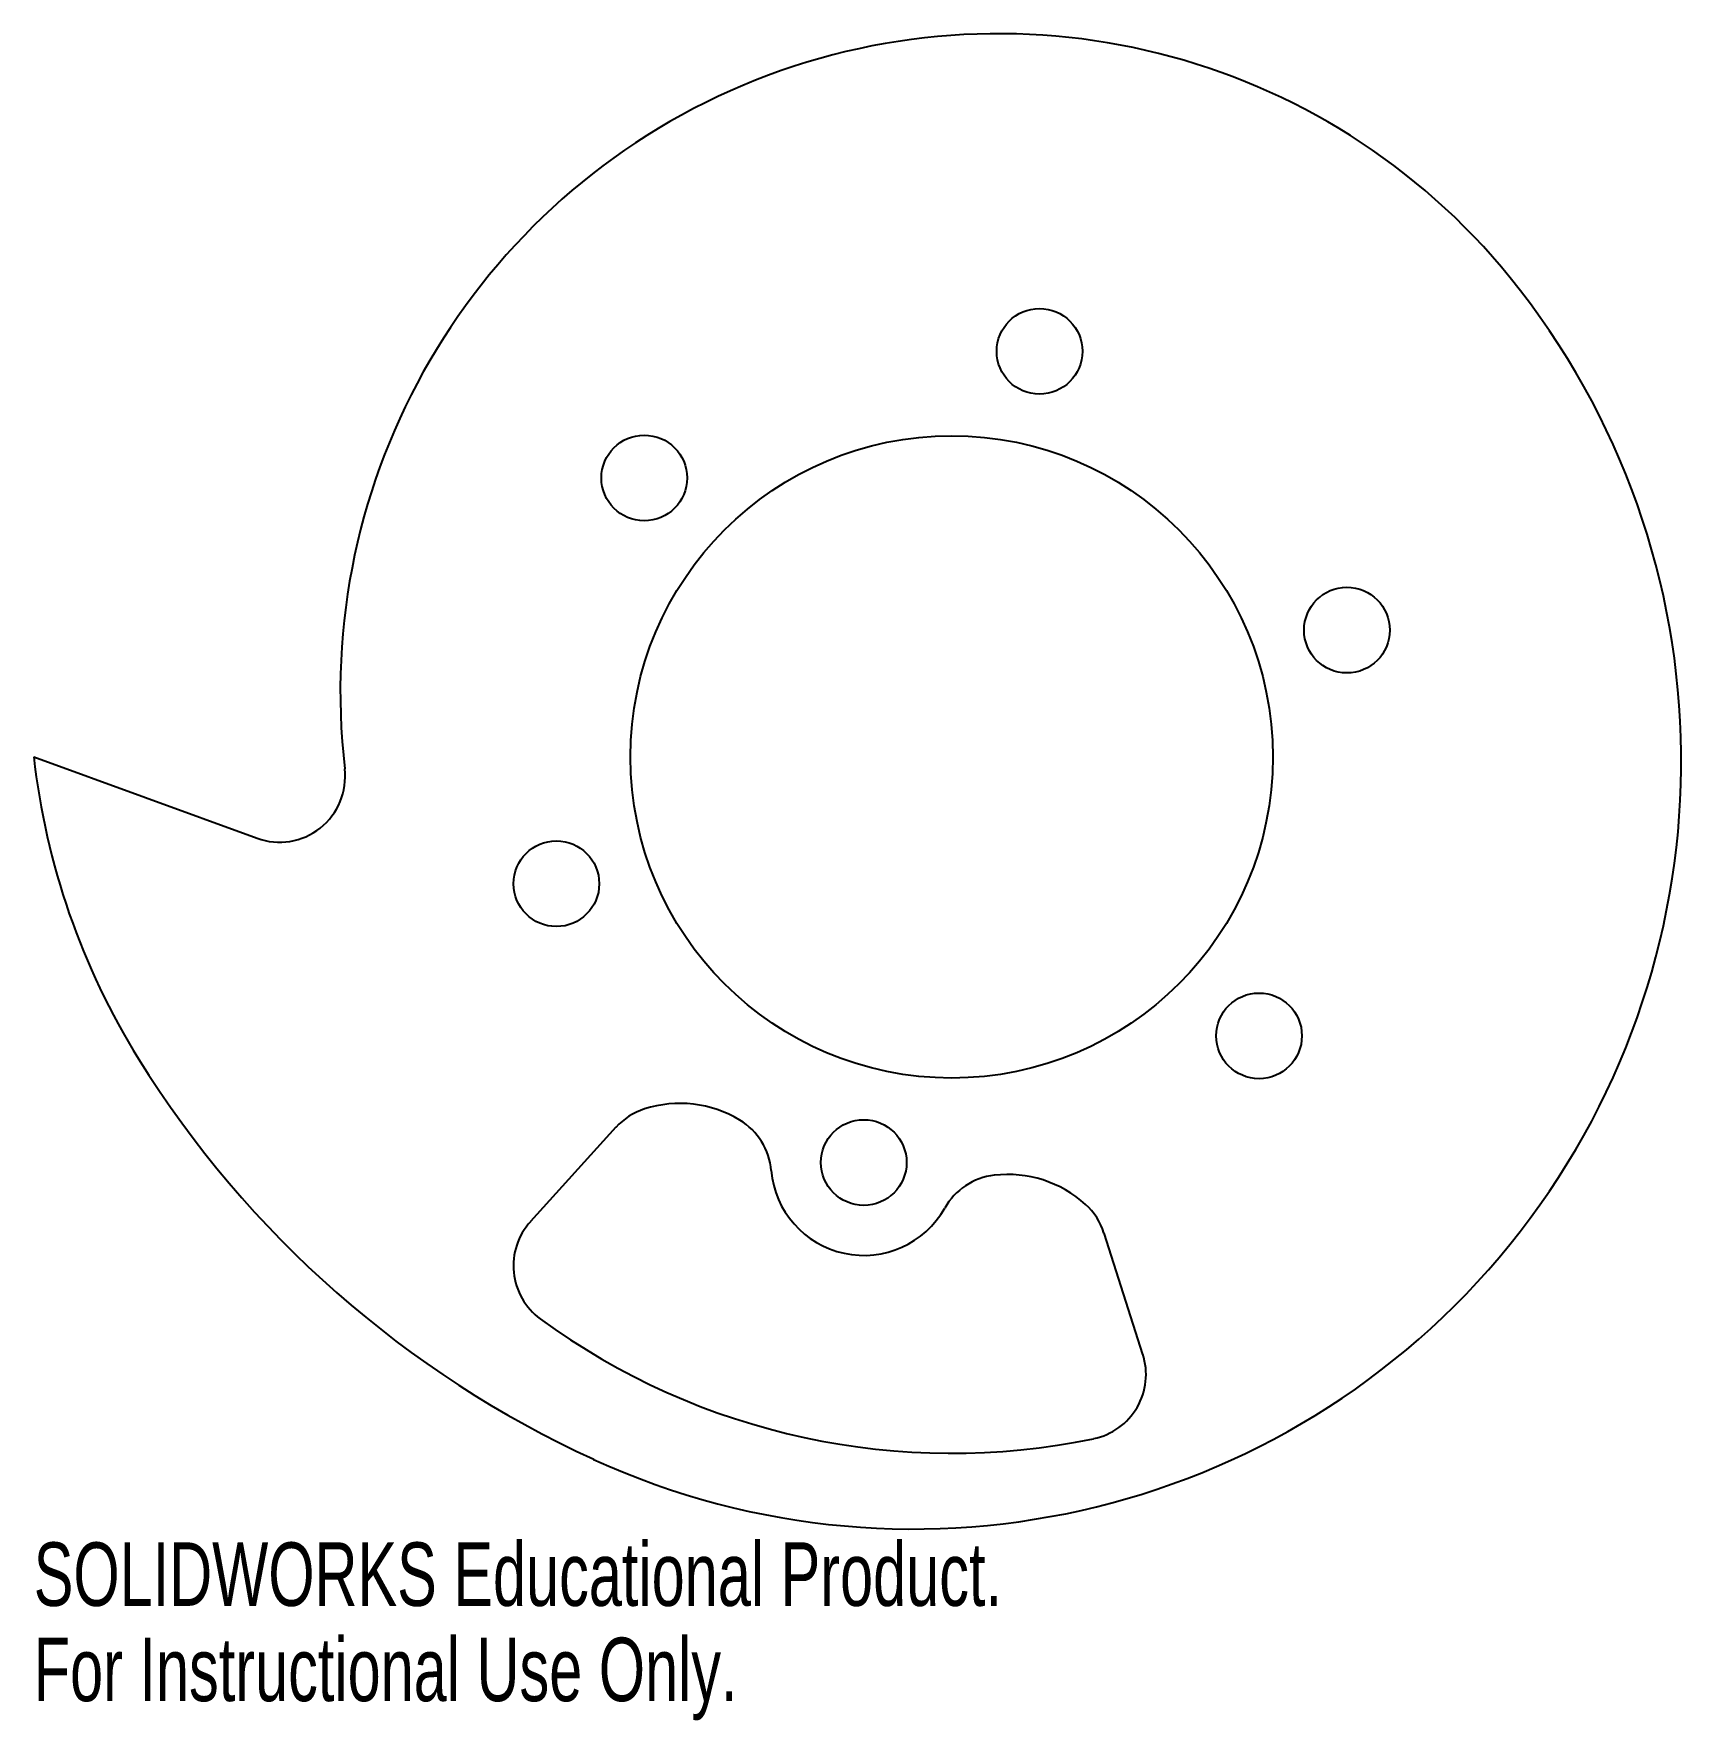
# Model space of a CAD drawing. Header units: millimetres. Extents: x -70 to 56, y -73 to 55.
import ezdxf

# ---------------------------------------------------------------- set-up
doc = ezdxf.new("R2010")
doc.units = ezdxf.units.MM
doc.styles.add('SLDTEXTSTYLE0', font='TXT', dxfattribs={"width": 0.7})

msp = doc.modelspace()

# ---------------------------------------------------------------- linework, layer by layer
at = {"color": 7, "linetype": 'Continuous', "lineweight": 25}
for p, q in [((-69.85, 0), (-52.86, -6.18)), ((-25.55, -28.19), (-32.06, -35.37)), ((14.55, -45.47), (11.6, -36.24))]:
    msp.add_line(p, q, dxfattribs=at)
for centre, radius in [((6.69, 30.87), 3.26), ((-23.39, 21.23), 3.26), ((0, 0), 24.44), ((30.08, 9.65), 3.26), ((-30.08, -9.65), 3.26), ((23.39, -21.23), 3.26), ((-6.69, -30.87), 3.26)]:
    msp.add_circle(centre, radius, dxfattribs=at)
for centre, radius, start, end in [((3.57, 4.95), 50.09, 39.001, 186.7048), ((-2.93, -0.31), 58.45, 245.4193, 39.001), ((-15.04, 6.15), 55.15, 186.4018, 211.8747), ((-51.15, -1.49), 5, 250, 6.7048), ((6.02, 19.25), 79.95, 211.8747, 245.4193), ((-21.85, -31.55), 5, 107.8107, 137.8157), ((-20.68, -35.17), 8.8, 58.8403, 107.8107), ((-18.71, -31.92), 5, 4.9682, 58.8403), ((-6.69, -30.87), 7.07, 184.9682, 330.5914), ((3.83, -36.8), 5, 96.7193, 150.5914), ((4.28, -40.58), 8.8, 47.7489, 96.7193), ((6.83, -37.76), 5, 17.7439, 47.7489), ((-28.35, -38.73), 5, 137.8157, 233.7951), ((0, 0), 53, 233.7951, 281.7645), ((9.79, -46.99), 5, 281.7645, 17.7439)]:
    msp.add_arc(centre, radius, start, end, dxfattribs=at)

# ---------------------------------------------------------------- texts
at = {"color": 7, "linetype": 'Continuous', "char_height": 4.8336, "attachment_point": 1, "style": 'SLDTEXTSTYLE0'}
for s, insert in [('SOLIDWORKS Educational Product.', (-69.85, -59.78)), ('For Instructional Use Only.', (-69.85, -67.03))]:
    msp.add_mtext(s, dxfattribs=dict(at, insert=insert))

doc.saveas('drawing.dxf')
